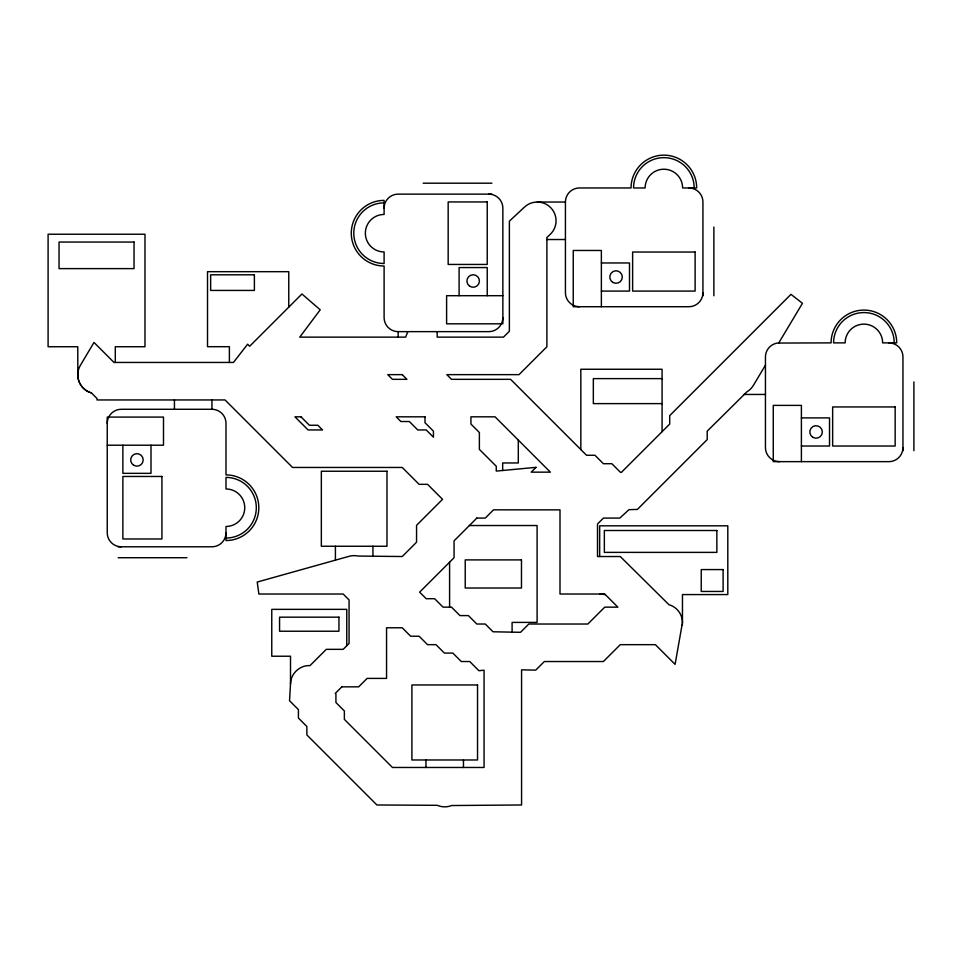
<?xml version="1.0" encoding="UTF-8"?>
<svg xmlns="http://www.w3.org/2000/svg" width="962" height="962" viewBox="0 0 962 962"><rect width="100%" height="100%" fill="white"/><g stroke="black" fill="none" stroke-linecap="round" stroke-linejoin="round"><path stroke-width="1.44" d="M682.395 624.41L682.274 625.324M682.443 623.496L682.479 594.576L727.801 594.576L727.801 525.817L599.663 525.817L599.663 556.529M407.804 331.637L405.651 337.133L299.759 337.133L320.214 309.824L301.936 293.987L249.675 346.248L247.631 344.204L233.465 362.446L113.997 362.446L93.987 342.436L80.411 365.295A18.747 18.747 0 0 0 77.814 374.038C77.309 382.455 83.213 390.716 91.39 392.881L97.018 398.508L97.03 399.952L225.036 399.952L292.532 467.46L402.236 467.46L419.107 484.331L427.549 484.331L442.544 499.338L416.558 525.324L416.558 542.195L402.236 556.529L358.213 556.06A18.747 18.747 0 0 0 349.11 556.313L257.227 582.046L258.874 594.023L343.169 594.023L349.062 599.915L349.062 643.446L343.169 649.338L326.286 649.338L309.992 665.632C300.12 664.982 290.885 673.4 290.548 683.285L289.538 700.721L298.424 709.619L298.424 718.049L306.866 726.49L306.866 734.932L376.912 804.978L437.277 805.314A18.747 18.747 0 0 0 451.635 805.531L521.572 804.978L521.572 669.841L535.75 670.129L544.336 661.531L603.402 661.531L620.274 644.66L655.375 644.66L675.096 664.369L682.479 622.45A18.747 18.747 0 0 0 668.939 604.689L620.274 556.529L597.51 556.529L597.51 523.977L603.402 518.085L619.805 518.085L628.992 509.668L637.385 509.415L707.202 439.598L707.202 431.156L746.981 391.774A18.747 18.747 0 0 0 753.414 385.317L765.451 365.199M778.763 342.941L802.464 303.295L790.98 294.348L669.708 415.62L669.708 424.062L621.392 472.366L620.478 472.342L611.844 463.708L603.402 463.708L594.961 455.267L586.531 455.267L510.582 379.329L451.515 379.329L446.825 374.639L519.023 374.639L546.885 346.777L546.885 237.482L550.084 234.5A18.747 18.747 0 0 0 537.962 202.044L536.123 202.068A18.747 18.747 0 0 0 524.518 207.058L509.379 221.152L509.379 331.241L503.487 337.133L437.193 337.133L437.193 331.637M423.172 183.189L491.919 183.189M491.919 194.132L398.16 194.132A14.069 14.069 0 0 0 384.103 208.189M537.301 202.032L565.428 202.032A14.069 14.069 0 0 1 579.485 187.963L631.06 187.963A32.816 32.816 0 0 1 663.864 155.147A32.816 32.816 0 0 1 696.68 187.963L682.623 187.963A18.747 18.747 0 0 0 663.864 169.216A18.747 18.747 0 0 0 645.117 187.963L633.549 187.963A30.315 30.315 0 0 1 663.864 157.648A30.315 30.315 0 0 1 694.179 187.963M546.885 239.526L565.428 239.526M601.37 262.963L629.497 262.963L629.497 291.089L601.37 291.089M502.861 295.695L446.608 295.695L446.608 323.821L502.861 323.821L502.861 208.189A14.069 14.069 0 0 0 488.792 194.132M384.103 202.874A30.315 30.315 0 0 0 353.788 233.189A30.315 30.315 0 0 0 384.103 263.504L384.103 251.948A18.747 18.747 0 0 1 365.356 233.189A18.747 18.747 0 0 1 384.103 214.442L384.103 200.385A32.816 32.816 0 0 0 351.286 233.189A32.816 32.816 0 0 0 384.103 266.005L384.103 317.58A14.069 14.069 0 0 0 398.16 331.637L488.792 331.637A14.069 14.069 0 0 0 502.861 317.58M662.084 378.619L593.338 378.619L593.338 403.619L662.084 403.619M743.915 394.456L765.451 394.456M225.998 538.035A30.315 30.315 0 0 0 256.313 507.72A30.315 30.315 0 0 0 225.998 477.405L225.998 488.973A18.747 18.747 0 0 1 244.745 507.72A18.747 18.747 0 0 1 225.998 526.479L225.998 540.536A32.816 32.816 0 0 0 258.814 507.72A32.816 32.816 0 0 0 225.998 474.903L225.998 423.34A14.069 14.069 0 0 0 211.941 409.283L121.308 409.283A14.069 14.069 0 0 0 107.239 423.34M801.394 417.893L829.521 417.893L829.521 446.019L801.394 446.019M107.239 445.214L163.492 445.214L163.492 417.087L107.239 417.087L107.239 532.72A14.069 14.069 0 0 0 121.308 546.789M469.396 525.529L537.097 525.529L537.097 622.402L512.097 622.402L512.097 632.142M118.182 546.789L211.941 546.789A14.069 14.069 0 0 0 225.998 532.72M118.182 557.719L186.929 557.719M605.29 594.576L599.663 594.023M91.402 392.893L90.705 392.676M89.839 392.364L88.985 392.015M88.155 391.618L87.338 391.197M86.556 390.716L85.786 390.211M85.053 389.658L84.331 389.081M83.658 388.468L82.997 387.818M82.383 387.133L81.794 386.423M81.253 385.69L80.736 384.932M80.267 384.139L79.822 383.333M79.437 382.503L79.076 381.649M78.764 380.784L78.499 379.906M78.271 379.016L78.09 378.114M77.958 377.2L77.862 376.286M77.814 375.372L77.79 346.741L48.1 346.741L48.1 234.235L144.985 234.235L144.985 346.741L115.296 346.741L115.296 362.446M913.9 381.95L913.9 450.709M902.957 450.709L902.957 356.95A14.069 14.069 0 0 0 888.9 342.881M801.394 461.64L801.394 405.387L773.268 405.387L773.268 461.64L888.9 461.64A14.069 14.069 0 0 0 902.957 447.583M713.876 227.032L713.876 295.779M702.933 295.779L702.933 202.032A14.069 14.069 0 0 0 688.876 187.963M662.084 431.673L662.084 369.252L580.832 369.252L580.832 449.579M601.37 306.722L601.37 250.469L573.244 250.469L573.244 306.722L688.876 306.722A14.069 14.069 0 0 0 702.933 292.652M565.428 202.032L565.428 292.652A14.069 14.069 0 0 0 579.485 306.722M518.302 440.079L518.302 462.962L502.669 462.962L502.669 470.49M487.229 295.695L487.229 267.568L459.102 267.568L459.102 295.695M463.468 759.98L463.468 767.472M449.591 562.205L449.591 607.154M425.962 759.98L425.962 767.472M398.16 331.637L398.16 337.133M372.919 546.248L372.919 556.529M346.765 645.742L346.765 609.355L271.765 609.355L271.765 656.228L290.512 656.228L290.512 683.814M335.413 546.248L335.413 560.149M288.768 307.155L288.768 271.681L207.515 271.681L207.515 346.693L229.389 346.693L229.389 362.446M211.941 399.952L211.941 409.283M174.435 399.952L174.435 409.283M150.998 445.214L150.998 473.34L122.871 473.34L122.871 445.214M894.215 342.881A30.315 30.315 0 0 0 863.9 312.566A30.315 30.315 0 0 0 833.585 342.881L845.141 342.881A18.747 18.747 0 0 1 863.9 324.134A18.747 18.747 0 0 1 882.647 342.881L896.716 342.881A32.816 32.816 0 0 0 863.9 310.077A32.816 32.816 0 0 0 831.084 342.881L777.32 343.061A14.069 14.069 0 0 0 765.451 356.95L765.451 447.583A14.069 14.069 0 0 0 779.521 461.64M476.827 518.085L454.064 540.848L454.064 557.732L419.636 592.147L426.202 598.713L434.644 598.713L443.085 607.154L451.515 607.154L459.956 615.596L468.398 615.596L476.827 624.025L485.269 624.025L493.025 631.781L520.514 632.311L528.799 624.025L587.866 624.025L604.749 607.154L617.869 607.154L604.749 594.023L560.004 594.023L560.004 509.86L493.518 509.836L485.269 518.085L476.827 518.085M536.014 467.34L531.204 472.15L550.36 472.15L495.045 416.823L470.935 416.823L470.935 424.062L479.377 432.503L479.377 449.374L496.26 466.257L496.26 471.091L536.014 467.34M341.823 686.844L335.257 693.41L335.93 694.083L335.93 702.513L344.372 710.954L344.372 719.396L392.448 767.472L484.066 767.472L484.066 670.225L478.908 670.706L469.733 661.531L461.303 661.531L452.861 653.09L444.42 653.09L435.978 644.66L427.549 644.66L419.107 636.219L410.666 636.219L402.236 627.777L386.556 627.777L386.556 678.402L367.135 678.402L358.694 686.844L341.823 686.844M487.229 201.948L448.172 201.948L448.172 264.442L487.229 264.442L487.229 201.948M134.043 242.051L59.043 242.051L59.043 268.614L134.043 268.614L134.043 242.051M695.117 252.032L632.623 252.032L632.623 291.089L695.117 291.089L695.117 252.032M254.389 274.807L210.642 274.807L210.642 290.428L254.389 290.428L254.389 274.807M402.236 374.639L387.758 374.639L392.448 379.329L406.914 379.329L402.236 374.639M895.153 406.95L832.647 406.95L832.647 446.019L895.153 446.019L895.153 406.95M300.974 416.823L294.949 416.823L308.068 429.954L322.535 429.954L317.857 425.264L309.415 425.264L300.974 416.823M425 416.823L396.2 416.823L400.889 421.512L409.331 421.512L417.761 429.954L426.202 429.954L433.441 437.193L433.441 431.156L425 422.715L425 416.823M386.977 471.236L321.344 471.236L321.344 546.248L386.977 546.248L386.977 471.236M161.929 476.467L122.871 476.467L122.871 538.973L161.929 538.973L161.929 476.467M716.858 530.507L604.352 530.507L604.352 552.38L716.858 552.38L716.858 530.507M521.476 559.896L465.223 559.896L465.223 588.022L521.476 588.022L521.476 559.896M723.111 569.576L701.238 569.576L701.238 591.45L723.111 591.45L723.111 569.576M338.949 617.171L279.569 617.171L279.569 631.228L338.949 631.228L338.949 617.171M477.537 684.968L411.904 684.968L411.904 759.98L477.537 759.98L477.537 684.968M133.802 465.319A6.253 6.253 0 0 0 143.182 459.908A6.253 6.253 0 0 0 133.802 454.497A6.253 6.253 0 0 0 133.802 465.319M612.926 282.443A6.253 6.253 0 0 0 622.306 277.032A6.253 6.253 0 0 0 612.926 271.621A6.253 6.253 0 0 0 612.926 282.443M812.95 437.361A6.253 6.253 0 0 0 822.33 431.95A6.253 6.253 0 0 0 812.95 426.539A6.253 6.253 0 0 0 812.95 437.361M469.528 286.087A6.253 6.253 0 0 0 479.389 281.625A6.253 6.253 0 0 0 470.586 275.312A6.253 6.253 0 0 0 469.528 286.087"/></g></svg>
